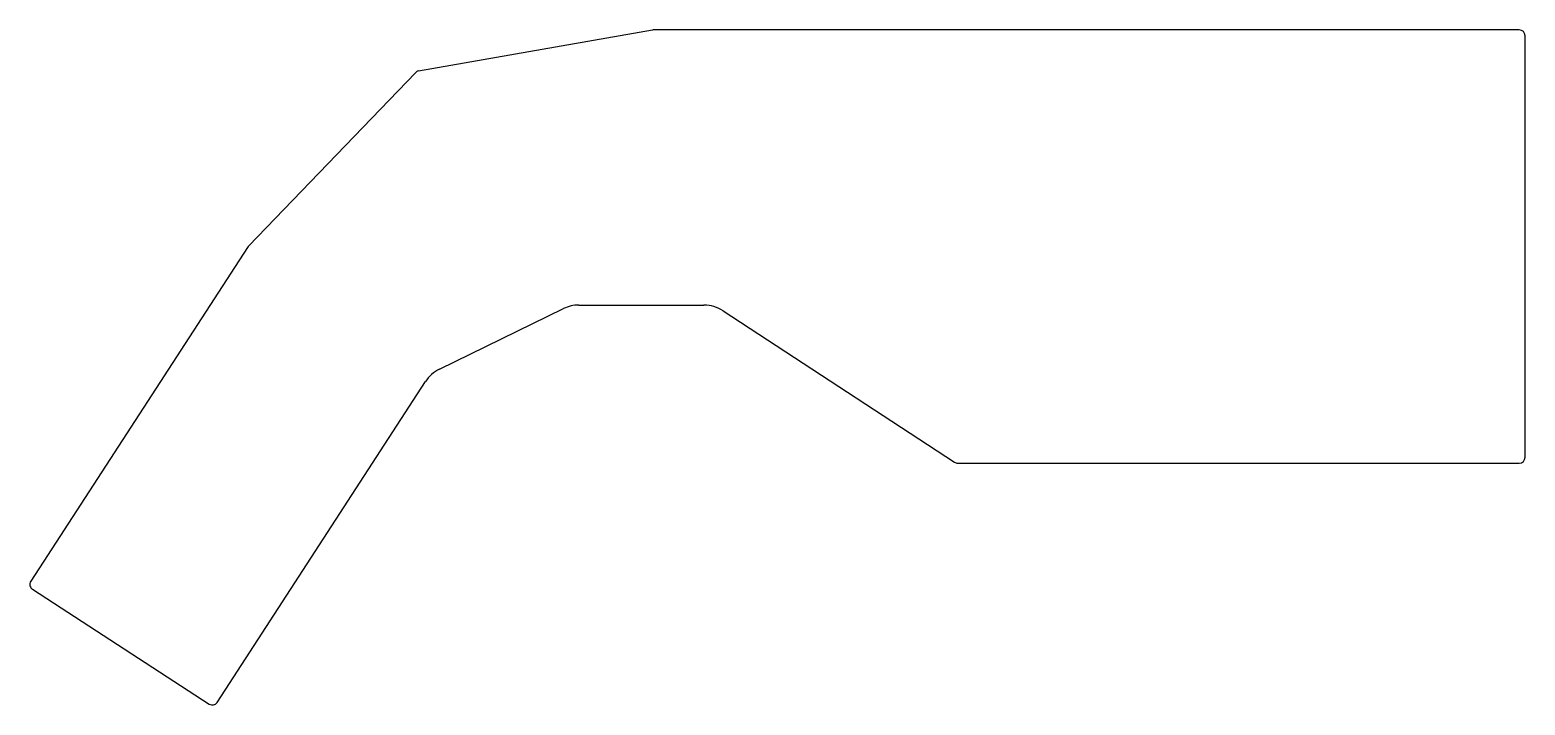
# Model space of a CAD drawing. Header units: millimetres. Extents: x 271 to 398, y -131 to -73.
import ezdxf

# ---------------------------------------------------------------- set-up
doc = ezdxf.new("R2010")
doc.units = ezdxf.units.MM

msp = doc.modelspace()

# ---------------------------------------------------------------- linework, layer by layer
for p, q in [((323.91, -73.01), (303.91, -76.51)), ((398, -73), (324, -73)), ((398.5, -109.5), (398.5, -73.5)), ((303.64, -76.65), (289.41, -91.44)), ((289.29, -91.57), (270.77, -120.08)), ((305.7, -101.97), (316.31, -96.8)), ((317.62, -96.5), (328.31, -96.5)), ((329.95, -96.99), (349.73, -109.92)), ((286.71, -130.43), (304.5, -103.03)), ((350, -110), (398, -110)), ((270.92, -120.77), (286.02, -130.58))]:
    msp.add_line(p, q)
for centre, radius, start, end in [((324, -73.5), 0.5, 90, 99.9262), ((398, -73.5), 0.5, 0, 90), ((304, -77), 0.5, 99.9262, 136.1002), ((289.71, -91.84), 0.5, 487.612, 147), ((317.62, -99.5), 3, 90, 115.9744), ((328.31, -99.5), 3, 56.8215, 90), ((307.02, -104.67), 3, 115.9744, 147), ((398, -109.5), 0.5, 270, 0), ((350, -109.5), 0.5, 236.8215, 270), ((271.19, -120.36), 0.5, 147, 237), ((286.29, -130.16), 0.5, 237, 327)]:
    msp.add_arc(centre, radius, start, end)

doc.saveas('drawing.dxf')
